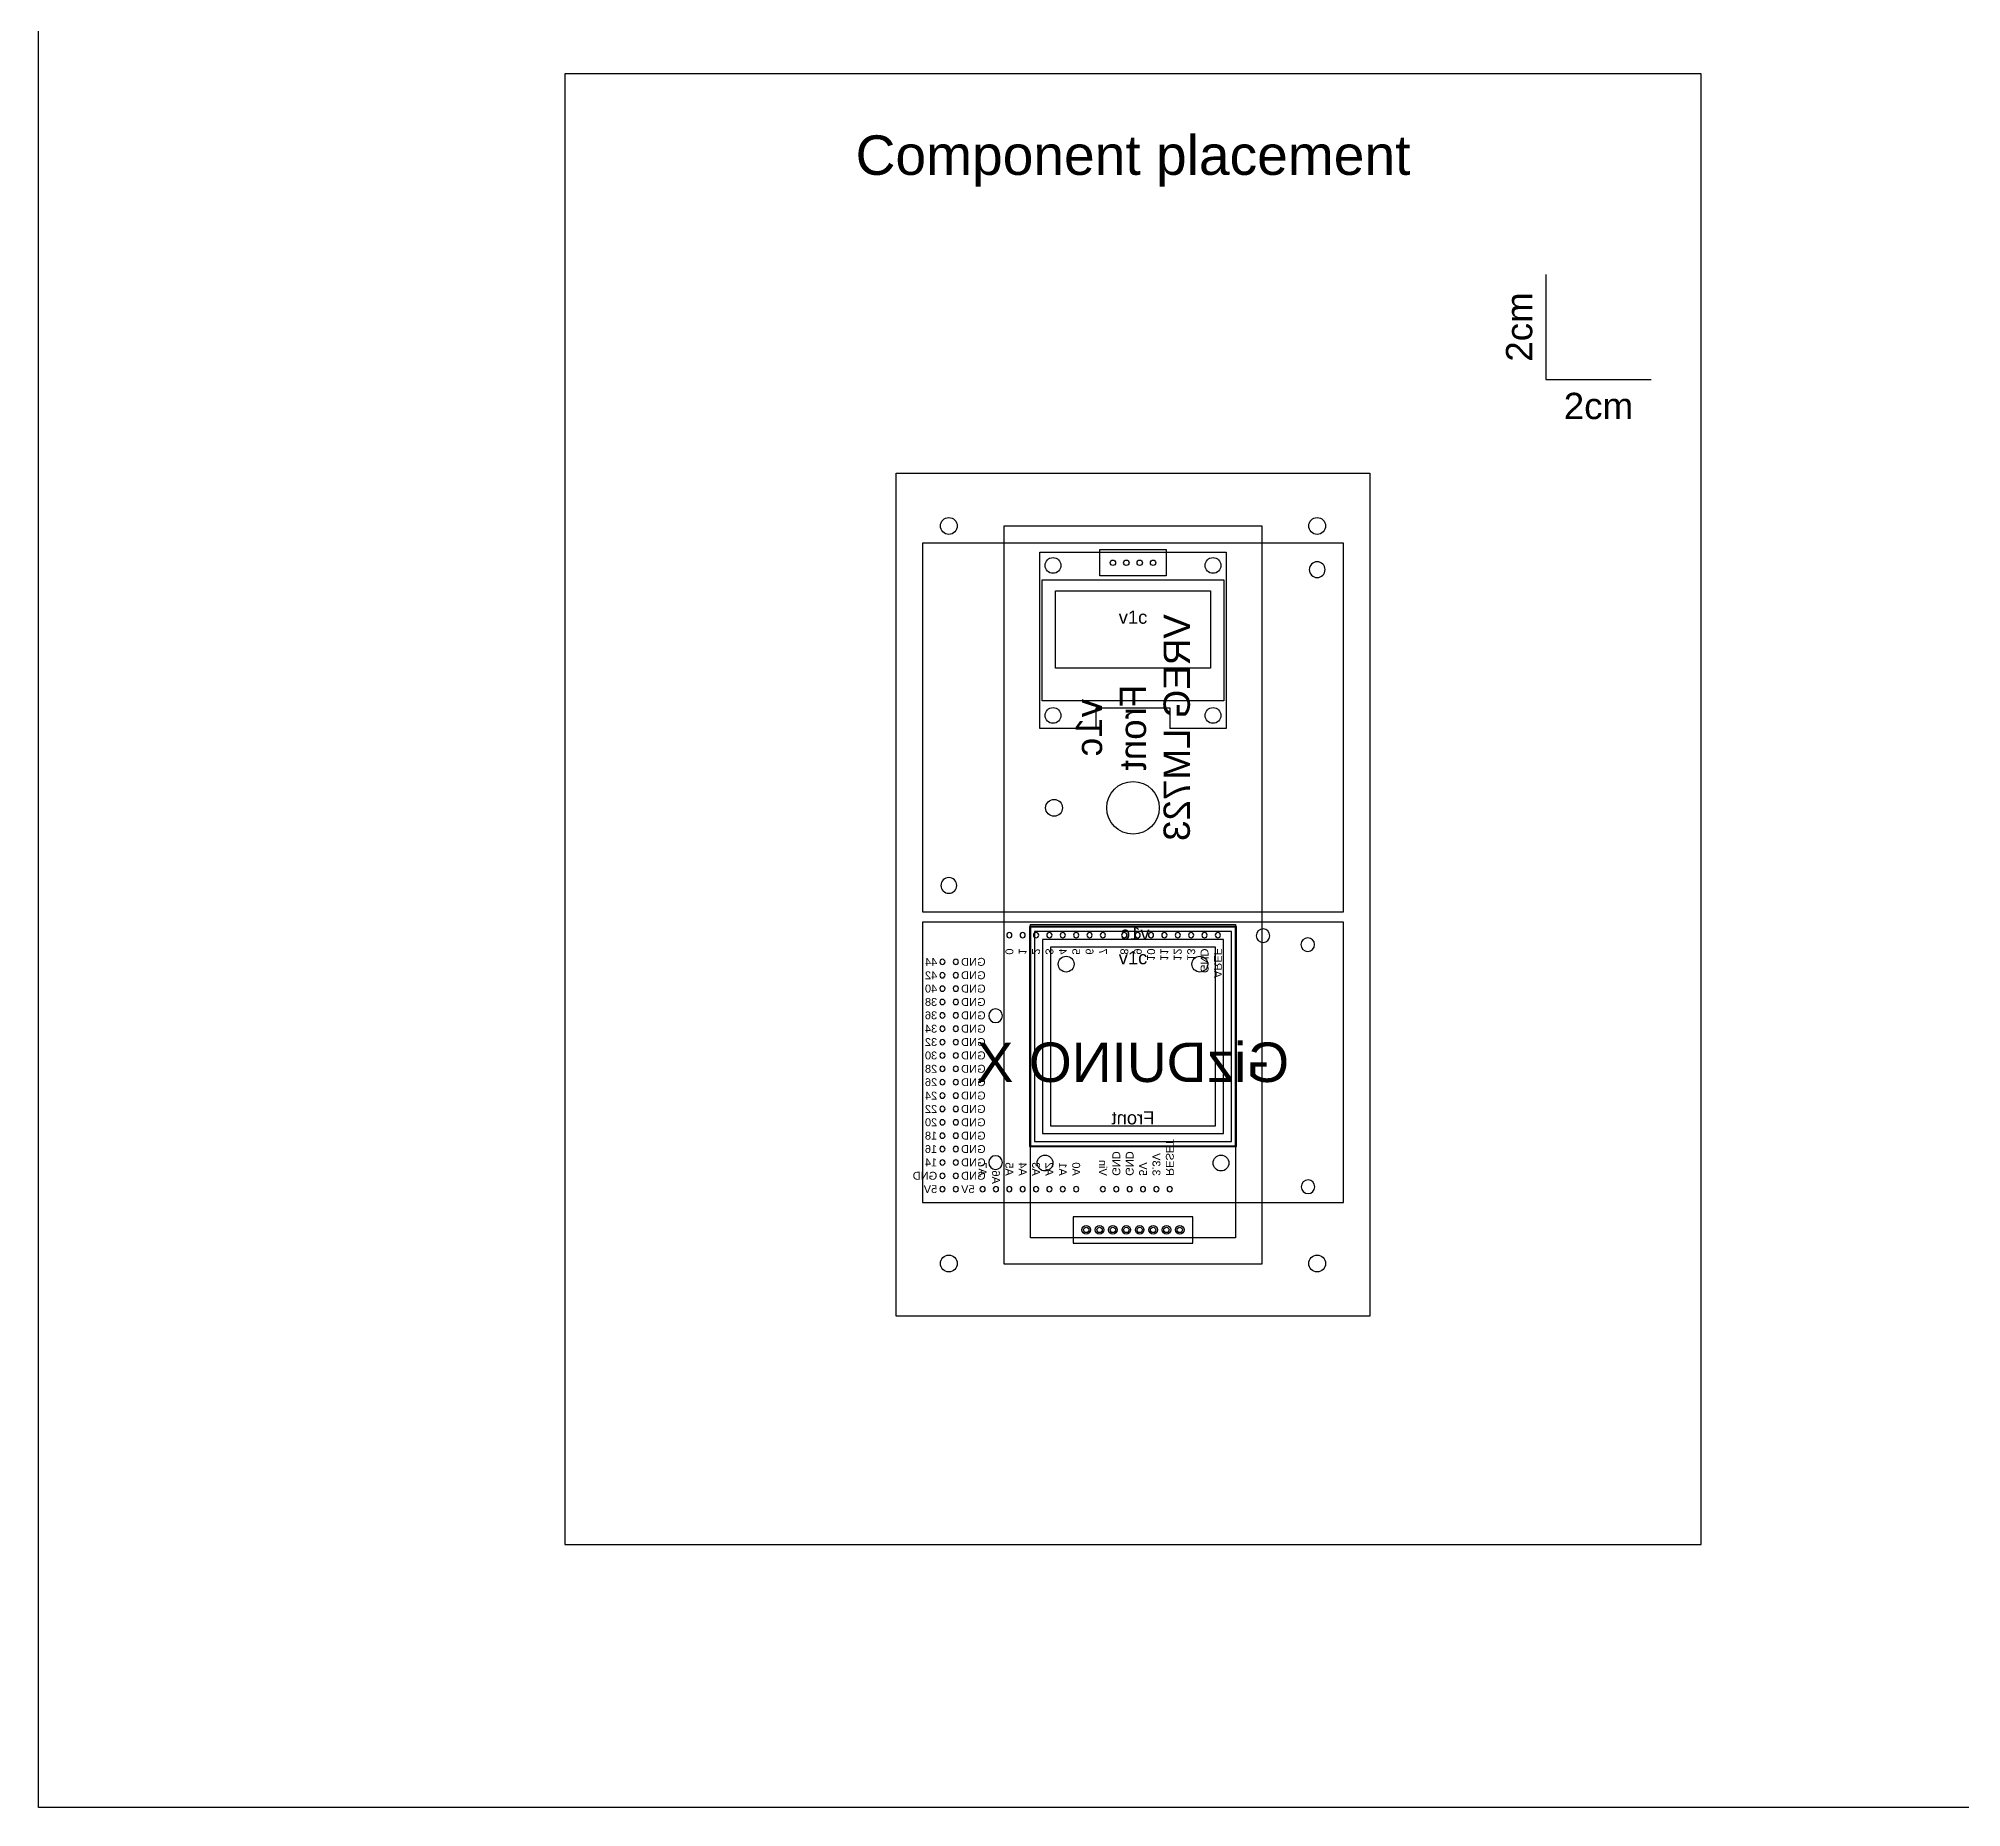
# Model space of a CAD drawing. Header units: inches. Extents: x -18 to 268, y -139 to 102.
# Drawn here: x 195.4 to 231.94, y -138.67 to -105.06 of the extents above; entities that cross this region are included whole.
import ezdxf
from ezdxf.enums import TextEntityAlignment as Align

# ---------------------------------------------------------------- set-up
doc = ezdxf.new("R2010")
doc.units = ezdxf.units.IN
doc.header["$MEASUREMENT"] = 0
for name, color, linetype in [('Annotation', 253, 'Continuous'), ('hole', 9, 'Continuous'), ('keepout', 6, 'Continuous'), ('PAD-PTH', 3, 'Continuous'), ('part', 2, 'Continuous'), ('PTH', 3, 'Continuous')]:
    doc.layers.add(name, color=color, linetype=linetype)
doc.styles.get("Standard").update_dxf_attribs({"font": 'arial.ttf'})

# ---------------------------------------------------------------- blocks, each defined once
blk = doc.blocks.new('OLED 1.3 I2C_v1c')
blk.add_lwpolyline([(-1.7285, 0.945), (1.7285, 0.945), (1.7285, -1.355), (-1.7285, -1.355)], close=True)
at = {"layer": 'hole'}
for centre in [(-1.52, 1.22), (1.52, 1.22), (-1.52, -1.63), (1.52, -1.63)]:
    blk.add_circle(centre, 0.15, dxfattribs=at)
at = {"layer": 'PAD-PTH'}
for centre in [(-0.381, 1.27), (-0.127, 1.27), (0.127, 1.27), (0.381, 1.27)]:
    blk.add_circle(centre, 0.051, dxfattribs=at)
at = {"layer": 'part'}
for p, q in [((-0.7, -1.88), (-0.7, -1.483)), ((-0.7, -1.483), (0.7, -1.483)), ((0.7, -1.483), (0.7, -1.88))]:
    blk.add_line(p, q, dxfattribs=at)
blk.add_lwpolyline([(-0.7, -1.88), (-1.77, -1.88), (-1.77, 1.47), (1.77, 1.47), (1.77, -1.88), (0.7, -1.88)], dxfattribs=at)
blk.add_lwpolyline([(-1.471, 0.735), (1.471, 0.735), (1.471, -0.735), (-1.471, -0.735)], close=True, dxfattribs=at)
at = {"layer": 'Annotation', "insert": (0, 0.235), "char_height": 0.25, "attachment_point": 5}
blk.add_mtext_dynamic_manual_height_columns('v1c', width=0.667542, gutter_width=48.0648, heights=[0], dxfattribs=at)
blk = doc.blocks.new('RFIO-RC522_v1c')
for points in [[(1.95, 2.075), (-1.95, 2.075), (-1.95, -2.075), (1.95, -2.075)], [(1.87, 1.995), (-1.87, 1.995), (-1.87, -1.995), (1.87, -1.995)], [(1.72, 1.845), (-1.72, 1.845), (-1.72, -1.845), (1.72, -1.845)], [(1.57, 1.695), (-1.57, 1.695), (-1.57, -1.695), (1.57, -1.695)]]:
    blk.add_lwpolyline(points, close=True)
at = {"layer": 'hole'}
for centre in [(-1.27, 1.375), (1.27, 1.375), (-1.671, -2.405), (1.671, -2.405)]:
    blk.add_circle(centre, 0.15, dxfattribs=at)
at = {"layer": 'keepout'}
blk.add_lwpolyline([(1.96524, 2.09024), (-1.96524, 2.09024), (-1.96524, -2.09024), (1.96524, -2.09024)], close=True, dxfattribs=at)
at = {"layer": 'part'}
blk.add_lwpolyline([(1.95, -3.825), (-1.95, -3.825), (-1.95, 2.125), (1.95, 2.125)], close=True, dxfattribs=at)
at = {"layer": 'PTH'}
for centre, radius in [((-0.889, -3.675), 0.0816), ((-0.889, -3.675), 0.051), ((-0.635, -3.675), 0.0816), ((-0.635, -3.675), 0.051), ((-0.381, -3.675), 0.0816), ((-0.381, -3.675), 0.051), ((-0.127, -3.675), 0.0816), ((-0.127, -3.675), 0.051), ((0.127, -3.675), 0.0816), ((0.127, -3.675), 0.051), ((0.381, -3.675), 0.0816), ((0.381, -3.675), 0.051), ((0.635, -3.675), 0.0816), ((0.635, -3.675), 0.051), ((0.889, -3.675), 0.0816), ((0.889, -3.675), 0.051)]:
    blk.add_circle(centre, radius, dxfattribs=at)
at = {"layer": 'Annotation', "insert": (0, 1.495), "char_height": 0.25, "attachment_point": 5}
blk.add_mtext_dynamic_manual_height_columns('v1c', width=0.6675424, gutter_width=48.06477, heights=[0], dxfattribs=at)
blk = doc.blocks.new('VREG_LM723_v1c')
blk.add_lwpolyline([(-3.5, 4), (3.5, 4), (3.5, -4), (-3.5, -4)], close=True)
for centre in [(3, 3.5), (-3, -3.5)]:
    blk.add_circle(centre, 0.15)
at = {"insert": (0, 0), "char_height": 0.5, "attachment_point": 5}
blk.add_mtext_dynamic_manual_height_columns('v1c\\PFront\\PVREG LM723', width=6.02001, gutter_width=10.069, heights=[0], dxfattribs=at)
blk = doc.blocks.new('GIZDUINO_X_v1c')
blk.add_lwpolyline([(-4, 2.665), (4, 2.665), (4, -2.665), (-4, -2.665)], close=True)
for centre in [(-3.32, 2.235), (-2.47, 2.405), (2.61, 0.885), (2.61, -1.905), (-3.325, -2.365)]:
    blk.add_circle(centre, 0.13)
at = {"layer": 'PTH'}
for centre in [(-1.6124, 2.415), (-1.3584, 2.415), (-1.1044, 2.415), (-0.8504, 2.415), (-0.5964, 2.415), (-0.3424, 2.415), (-0.0884, 2.415), (0.1656, 2.415), (0.572, 2.415), (0.826, 2.415), (1.08, 2.415), (1.334, 2.415), (1.588, 2.415), (1.842, 2.415), (2.096, 2.415), (2.35, 2.415), (3.366, 1.907), (3.62, 1.907), (3.366, 1.653), (3.62, 1.653), (3.366, 1.399), (3.366, 1.145), (3.62, 1.399), (3.62, 1.145), (3.366, 0.891), (3.62, 0.891), (3.366, 0.637), (3.366, 0.383), (3.62, 0.637), (3.62, 0.383), (3.366, 0.129), (3.62, 0.129), (3.366, -0.125), (3.366, -0.379), (3.62, -0.125), (3.62, -0.379), (3.366, -0.633), (3.62, -0.633), (3.366, -0.887), (3.366, -1.141), (3.62, -0.887), (3.62, -1.141), (3.366, -1.395), (3.62, -1.395), (3.366, -1.649), (3.62, -1.649), (3.366, -1.903), (3.366, -2.157), (3.62, -1.903), (3.62, -2.157), (-0.698, -2.411), (-0.444, -2.411), (-0.19, -2.411), (0.064, -2.411), (0.318, -2.411), (0.572, -2.411), (1.08, -2.411), (1.334, -2.411), (1.588, -2.411), (1.842, -2.411), (2.096, -2.411), (2.35, -2.411), (2.604, -2.411), (2.858, -2.411), (3.366, -2.411), (3.62, -2.411)]:
    blk.add_circle(centre, 0.05, dxfattribs=at)
for s, height, p in [('GizDUINO X', 0.75, (0, 0)), ('Front', 0.25, (0, -1.0547))]:
    blk.add_text(s, height=height).set_placement(p, align=Align.MIDDLE_CENTER)
at = {"char_height": 0.15, "rotation": 90}
for s, insert, attachment_point in [('AREF', (-1.6124, 2.161), 6), ('GND', (-1.3584, 2.161), 6), ('13', (-1.1044, 2.161), 6), ('12', (-0.8504, 2.161), 6), ('11', (-0.5964, 2.161), 6), ('10', (-0.3424, 2.161), 6), ('9', (-0.0884, 2.161), 6), ('8', (0.1656, 2.161), 6), ('7', (0.572, 2.161), 6), ('6', (0.826, 2.161), 6), ('5', (1.08, 2.161), 6), ('4', (1.334, 2.161), 6), ('3', (1.588, 2.161), 6), ('2', (1.842, 2.161), 6), ('1', (2.096, 2.161), 6), ('0', (2.35, 2.161), 6), ('RESET', (-0.698, -2.157), 4), ('3.3V', (-0.444, -2.157), 4), ('GND', (0.064, -2.157), 4), ('GND', (0.318, -2.157), 4), ('5V', (-0.19, -2.157), 4), ('Vin', (0.572, -2.157), 4), ('A0', (1.08, -2.157), 4), ('A1', (1.334, -2.157), 4), ('A2', (1.588, -2.157), 4), ('A3', (1.842, -2.157), 4), ('A4', (2.096, -2.157), 4), ('A5', (2.35, -2.157), 4), ('A6', (2.604, -2.311), 4), ('A7', (2.858, -2.157), 4)]:
    blk.add_mtext_dynamic_manual_height_columns(s, width=0.267035, gutter_width=10.0692, heights=[0], dxfattribs=dict(at, insert=insert, attachment_point=attachment_point))
at = {"char_height": 0.15}
for s, insert, attachment_point in [('GND', (3.266, 1.907), 6), ('44', (3.72, 1.907), 4), ('GND', (3.266, 1.653), 6), ('GND', (3.266, 1.399), 6), ('42', (3.72, 1.653), 4), ('40', (3.72, 1.399), 4), ('GND', (3.266, 1.145), 6), ('38', (3.72, 1.145), 4), ('GND', (3.266, 0.891), 6), ('36', (3.72, 0.891), 4), ('GND', (3.266, 0.637), 6), ('GND', (3.266, 0.383), 6), ('34', (3.72, 0.637), 4), ('32', (3.72, 0.383), 4), ('GND', (3.266, 0.129), 6), ('30', (3.72, 0.129), 4), ('GND', (3.266, -0.125), 6), ('GND', (3.266, -0.379), 6), ('28', (3.72, -0.125), 4), ('26', (3.72, -0.379), 4), ('GND', (3.266, -0.633), 6), ('24', (3.72, -0.633), 4), ('GND', (3.266, -0.887), 6), ('GND', (3.266, -1.141), 6), ('22', (3.72, -0.887), 4), ('20', (3.72, -1.141), 4), ('GND', (3.266, -1.395), 6), ('18', (3.72, -1.395), 4), ('GND', (3.266, -1.649), 6), ('GND', (3.266, -1.903), 6), ('16', (3.72, -1.649), 4), ('GND', (3.266, -2.157), 6), ('GND', (3.72, -2.157), 4), ('14', (3.72, -1.903), 4), ('5V', (3.266, -2.411), 6), ('5V', (3.72, -2.411), 4)]:
    blk.add_mtext_dynamic_manual_height_columns(s, width=0.267035, gutter_width=10.0692, heights=[0], dxfattribs=dict(at, insert=insert, attachment_point=attachment_point))
at = {"layer": 'Annotation', "insert": (-0.0429, 2.4531), "char_height": 0.25, "attachment_point": 5}
blk.add_mtext_dynamic_manual_height_columns('v1c', width=0.667542, gutter_width=48.0648, heights=[0], dxfattribs=at)

msp = doc.modelspace()

# ---------------------------------------------------------------- linework, layer by layer
at = {"color": 0}
for points in [[(195.4, 101.905), (268.473, 101.905), (268.473, -138.675), (195.4, -138.675)], [(215.564, -114.775), (216.826, -114.775), (216.826, -115.275), (215.564, -115.275)], [(215.056, -127.95), (217.334, -127.95), (217.334, -127.45), (215.056, -127.45)]]:
    msp.add_lwpolyline(points, close=True, dxfattribs=at)
at = {"color": 1}
msp.add_lwpolyline([(211.695, -113.325), (220.695, -113.325), (220.695, -129.337), (211.695, -129.337)], close=True, dxfattribs=at)
at = {"layer": 'Annotation'}
for p, q in [((224.038, -109.545), (224.038, -111.545)), ((224.038, -111.545), (226.038, -111.545))]:
    msp.add_line(p, q, dxfattribs=at)
at = {"layer": 'Defpoints'}
msp.add_lwpolyline([(205.4, -133.675), (226.99, -133.675), (226.99, -105.735), (205.4, -105.735)], close=True, dxfattribs=at)
at = {"layer": 'hole'}
msp.add_lwpolyline([(213.745, -114.325), (218.645, -114.325), (218.645, -128.35), (213.745, -128.35)], close=True, dxfattribs=at)
for centre, radius in [((212.695, -114.325), 0.16), ((219.695, -114.325), 0.16), ((216.195, -119.68), 0.5), ((214.695, -119.68), 0.16), ((212.695, -128.337), 0.16), ((219.695, -128.337), 0.16)]:
    msp.add_circle(centre, radius, dxfattribs=at)

# ---------------------------------------------------------------- block references
at = {"color": 0, "xscale": -1, "rotation": 90}
msp.add_blockref('VREG_LM723_v1c', (216.195, -118.155), dxfattribs=at)
at = {"color": 0}
for name, p in [('OLED 1.3 I2C_v1c', (216.195, -116.295)), ('RFIO-RC522_v1c', (216.195, -124.025))]:
    msp.add_blockref(name, p, dxfattribs=at)
at = {"color": 0, "xscale": -1}
msp.add_blockref('GIZDUINO_X_v1c', (216.195, -124.515), dxfattribs=at)

# ---------------------------------------------------------------- texts
at = {"layer": 'Annotation', "insert": (223.788, -110.545), "char_height": 0.5, "attachment_point": 8, "rotation": 90}
msp.add_mtext_dynamic_manual_height_columns('2cm', width=1.66758, gutter_width=48.065, heights=[0], dxfattribs=at)
at = {"layer": 'Annotation', "insert": (225.038, -111.795), "char_height": 0.5, "attachment_point": 2}
msp.add_mtext_dynamic_manual_height_columns('2cm', width=1.66758, gutter_width=48.065, heights=[0], dxfattribs=at)
at = {"layer": 'Defpoints'}
msp.add_text('Component placement', height=0.75, dxfattribs=at).set_placement((216.195, -107.279), align=Align.MIDDLE_CENTER)

doc.saveas('drawing.dxf')
